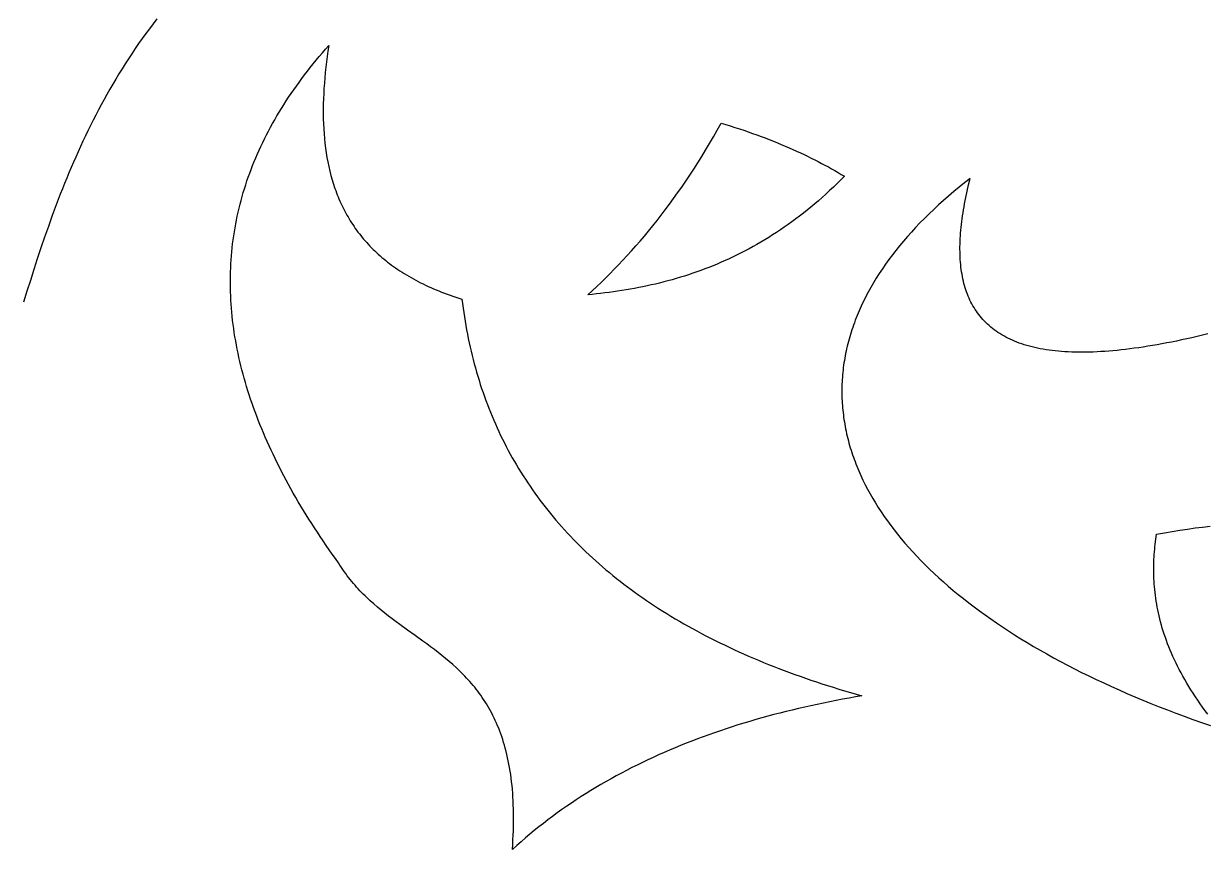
# Model space of a CAD drawing. Extents: x -4113 to -3113, y 1469 to 2469.
# Drawn here: x -3759.7 to -3674.1, y 2038.4 to 2098.2 of the extents above; entities that cross this region are included whole.
import ezdxf

# ---------------------------------------------------------------- set-up
doc = ezdxf.new("R2010")
doc.units = 0
doc.layers.add('PLAN_1', color=18, linetype='CONTINUOUS')

msp = doc.modelspace()

# ---------------------------------------------------------------- linework, layer by layer
at = {"layer": 'PLAN_1'}
for points in [[(-3750.054, 2098.595), (-3750.327, 2098.237), (-3750.595, 2097.878), (-3750.859, 2097.518), (-3751.117, 2097.157), (-3751.371, 2096.794), (-3751.62, 2096.431), (-3751.865, 2096.066), (-3752.105, 2095.7), (-3752.341, 2095.334), (-3752.572, 2094.966), (-3752.8, 2094.597), (-3753.023, 2094.228), (-3753.242, 2093.857), (-3753.457, 2093.486), (-3753.669, 2093.113), (-3753.876, 2092.74), (-3754.08, 2092.365), (-3754.28, 2091.99), (-3754.477, 2091.614), (-3754.67, 2091.237), (-3754.859, 2090.86), (-3755.046, 2090.481), (-3755.229, 2090.102), (-3755.408, 2089.722), (-3755.585, 2089.341), (-3755.759, 2088.96), (-3755.929, 2088.577), (-3756.097, 2088.194), (-3756.262, 2087.811), (-3756.424, 2087.427), (-3756.584, 2087.042), (-3756.741, 2086.656), (-3756.896, 2086.27), (-3757.048, 2085.884), (-3757.198, 2085.496), (-3757.345, 2085.109), (-3757.491, 2084.72), (-3757.634, 2084.332), (-3757.914, 2083.553), (-3758.188, 2082.772), (-3758.454, 2081.989), (-3758.714, 2081.205), (-3758.968, 2080.42), (-3759.218, 2079.633), (-3759.463, 2078.845), (-3759.704, 2078.056)], [(-3673.917, 2075.755), (-3674.305, 2075.661), (-3674.689, 2075.57), (-3675.068, 2075.483), (-3675.442, 2075.399), (-3675.812, 2075.319), (-3676.176, 2075.243), (-3676.535, 2075.17), (-3676.89, 2075.1), (-3677.24, 2075.034), (-3677.585, 2074.972), (-3677.926, 2074.913), (-3678.262, 2074.858), (-3678.593, 2074.806), (-3678.919, 2074.757), (-3679.241, 2074.712), (-3679.558, 2074.67), (-3679.871, 2074.632), (-3680.178, 2074.597), (-3680.482, 2074.565), (-3680.781, 2074.537), (-3681.075, 2074.512), (-3681.365, 2074.49), (-3681.65, 2074.472), (-3681.931, 2074.457), (-3682.208, 2074.445), (-3682.48, 2074.436), (-3682.747, 2074.431), (-3683.01, 2074.429), (-3683.269, 2074.43), (-3683.524, 2074.434), (-3683.774, 2074.442), (-3684.02, 2074.452), (-3684.262, 2074.466), (-3684.5, 2074.482), (-3684.733, 2074.502), (-3684.962, 2074.525), (-3685.187, 2074.551), (-3685.408, 2074.58), (-3685.624, 2074.613), (-3685.837, 2074.648), (-3686.045, 2074.686), (-3686.249, 2074.727), (-3686.45, 2074.771), (-3686.646, 2074.818), (-3686.838, 2074.868), (-3687.026, 2074.921), (-3687.211, 2074.977), (-3687.391, 2075.036), (-3687.567, 2075.098), (-3687.74, 2075.162), (-3687.909, 2075.23), (-3688.073, 2075.3), (-3688.234, 2075.373), (-3688.391, 2075.449), (-3688.545, 2075.527), (-3688.694, 2075.609), (-3688.84, 2075.693), (-3688.982, 2075.78), (-3689.121, 2075.869), (-3689.255, 2075.962), (-3689.386, 2076.057), (-3689.514, 2076.154), (-3689.637, 2076.255), (-3689.758, 2076.358), (-3689.874, 2076.463), (-3689.987, 2076.572), (-3690.097, 2076.683), (-3690.203, 2076.796), (-3690.305, 2076.912), (-3690.404, 2077.031), (-3690.5, 2077.152), (-3690.592, 2077.275), (-3690.68, 2077.401), (-3690.766, 2077.53), (-3690.848, 2077.661), (-3690.926, 2077.795), (-3691.001, 2077.931), (-3691.073, 2078.069), (-3691.142, 2078.21), (-3691.207, 2078.353), (-3691.27, 2078.499), (-3691.329, 2078.647), (-3691.384, 2078.797), (-3691.437, 2078.95), (-3691.486, 2079.105), (-3691.533, 2079.262), (-3691.576, 2079.422), (-3691.616, 2079.584), (-3691.653, 2079.748), (-3691.687, 2079.914), (-3691.718, 2080.083), (-3691.746, 2080.253), (-3691.771, 2080.426), (-3691.793, 2080.602), (-3691.812, 2080.779), (-3691.828, 2080.958), (-3691.842, 2081.14), (-3691.852, 2081.324), (-3691.86, 2081.509), (-3691.864, 2081.697), (-3691.866, 2081.887), (-3691.865, 2082.079), (-3691.862, 2082.273), (-3691.855, 2082.469), (-3691.846, 2082.667), (-3691.834, 2082.867), (-3691.82, 2083.069), (-3691.803, 2083.273), (-3691.783, 2083.479), (-3691.76, 2083.687), (-3691.735, 2083.897), (-3691.708, 2084.108), (-3691.677, 2084.322), (-3691.645, 2084.537), (-3691.609, 2084.755), (-3691.572, 2084.974), (-3691.532, 2085.194), (-3691.489, 2085.417), (-3691.444, 2085.642), (-3691.347, 2086.096), (-3691.24, 2086.557), (-3691.124, 2087.025), (-3691.529, 2086.708), (-3691.925, 2086.389), (-3692.312, 2086.07), (-3692.69, 2085.749), (-3693.059, 2085.427), (-3693.418, 2085.103), (-3693.768, 2084.779), (-3694.109, 2084.453), (-3694.441, 2084.127), (-3694.763, 2083.799), (-3695.077, 2083.471), (-3695.381, 2083.141), (-3695.676, 2082.811), (-3695.963, 2082.479), (-3696.24, 2082.147), (-3696.508, 2081.814), (-3696.767, 2081.48), (-3697.017, 2081.145), (-3697.258, 2080.81), (-3697.491, 2080.474), (-3697.714, 2080.137), (-3697.928, 2079.8), (-3698.133, 2079.462), (-3698.33, 2079.124), (-3698.424, 2078.954), (-3698.517, 2078.784), (-3698.607, 2078.615), (-3698.696, 2078.445), (-3698.781, 2078.275), (-3698.865, 2078.105), (-3698.947, 2077.935), (-3699.026, 2077.764), (-3699.103, 2077.594), (-3699.178, 2077.424), (-3699.251, 2077.253), (-3699.321, 2077.082), (-3699.39, 2076.912), (-3699.456, 2076.741), (-3699.52, 2076.57), (-3699.581, 2076.399), (-3699.641, 2076.228), (-3699.698, 2076.057), (-3699.753, 2075.886), (-3699.806, 2075.714), (-3699.857, 2075.543), (-3699.905, 2075.372), (-3699.952, 2075.2), (-3699.996, 2075.029), (-3700.038, 2074.858), (-3700.078, 2074.686), (-3700.115, 2074.515), (-3700.151, 2074.343), (-3700.184, 2074.172), (-3700.215, 2074), (-3700.244, 2073.828), (-3700.271, 2073.657), (-3700.296, 2073.485), (-3700.318, 2073.314), (-3700.339, 2073.142), (-3700.357, 2072.971), (-3700.373, 2072.799), (-3700.387, 2072.628), (-3700.398, 2072.456), (-3700.408, 2072.285), (-3700.415, 2072.113), (-3700.421, 2071.942), (-3700.424, 2071.77), (-3700.425, 2071.599), (-3700.424, 2071.428), (-3700.42, 2071.257), (-3700.415, 2071.085), (-3700.407, 2070.914), (-3700.398, 2070.743), (-3700.386, 2070.572), (-3700.372, 2070.401), (-3700.356, 2070.231), (-3700.338, 2070.06), (-3700.317, 2069.889), (-3700.295, 2069.719), (-3700.27, 2069.548), (-3700.244, 2069.378), (-3700.215, 2069.207), (-3700.184, 2069.037), (-3700.151, 2068.867), (-3700.116, 2068.697), (-3700.079, 2068.527), (-3700.039, 2068.358), (-3699.998, 2068.188), (-3699.954, 2068.019), (-3699.909, 2067.849), (-3699.861, 2067.68), (-3699.811, 2067.511), (-3699.759, 2067.342), (-3699.705, 2067.173), (-3699.649, 2067.005), (-3699.591, 2066.836), (-3699.531, 2066.668), (-3699.468, 2066.5), (-3699.404, 2066.332), (-3699.337, 2066.164), (-3699.198, 2065.829), (-3699.051, 2065.495), (-3698.895, 2065.161), (-3698.731, 2064.829), (-3698.558, 2064.497), (-3698.378, 2064.166), (-3698.189, 2063.836), (-3697.992, 2063.507), (-3697.787, 2063.178), (-3697.574, 2062.851), (-3697.352, 2062.525), (-3697.123, 2062.2), (-3696.885, 2061.876), (-3696.639, 2061.554), (-3696.385, 2061.232), (-3696.123, 2060.912), (-3695.853, 2060.592), (-3695.575, 2060.275), (-3695.289, 2059.958), (-3694.995, 2059.643), (-3694.693, 2059.329), (-3694.383, 2059.016), (-3694.065, 2058.705), (-3693.739, 2058.396), (-3693.405, 2058.088), (-3693.063, 2057.781), (-3692.713, 2057.476), (-3692.355, 2057.173), (-3691.99, 2056.871), (-3691.617, 2056.571), (-3691.235, 2056.273), (-3690.846, 2055.976), (-3690.45, 2055.681), (-3690.045, 2055.388), (-3689.632, 2055.097), (-3689.212, 2054.808), (-3688.784, 2054.52), (-3688.349, 2054.235), (-3687.905, 2053.951), (-3687.454, 2053.67), (-3686.996, 2053.39), (-3686.529, 2053.112), (-3686.055, 2052.837), (-3685.574, 2052.564), (-3685.084, 2052.293), (-3684.587, 2052.024), (-3684.083, 2051.757), (-3683.571, 2051.493), (-3683.051, 2051.23), (-3682.524, 2050.971), (-3681.989, 2050.713), (-3681.447, 2050.458), (-3680.898, 2050.205), (-3680.34, 2049.955), (-3679.776, 2049.707), (-3679.204, 2049.462), (-3678.624, 2049.219), (-3678.037, 2048.979), (-3677.443, 2048.742), (-3676.841, 2048.507), (-3676.232, 2048.275), (-3675.616, 2048.045), (-3674.992, 2047.819), (-3674.361, 2047.595), (-3673.723, 2047.374)], [(-3673.906, 2048.194), (-3674.099, 2048.45), (-3674.285, 2048.705), (-3674.466, 2048.959), (-3674.642, 2049.212), (-3674.811, 2049.463), (-3674.975, 2049.713), (-3675.134, 2049.962), (-3675.287, 2050.209), (-3675.435, 2050.455), (-3675.578, 2050.7), (-3675.715, 2050.943), (-3675.847, 2051.185), (-3675.975, 2051.426), (-3676.097, 2051.666), (-3676.215, 2051.904), (-3676.327, 2052.141), (-3676.435, 2052.376), (-3676.539, 2052.611), (-3676.637, 2052.844), (-3676.732, 2053.075), (-3676.821, 2053.305), (-3676.907, 2053.534), (-3676.988, 2053.762), (-3677.065, 2053.988), (-3677.137, 2054.213), (-3677.206, 2054.437), (-3677.271, 2054.659), (-3677.331, 2054.88), (-3677.388, 2055.1), (-3677.441, 2055.318), (-3677.49, 2055.535), (-3677.536, 2055.751), (-3677.578, 2055.965), (-3677.616, 2056.178), (-3677.651, 2056.39), (-3677.683, 2056.6), (-3677.711, 2056.809), (-3677.736, 2057.017), (-3677.758, 2057.223), (-3677.777, 2057.428), (-3677.793, 2057.631), (-3677.806, 2057.833), (-3677.816, 2058.034), (-3677.824, 2058.233), (-3677.828, 2058.431), (-3677.83, 2058.628), (-3677.83, 2058.823), (-3677.826, 2059.017), (-3677.821, 2059.21), (-3677.813, 2059.401), (-3677.803, 2059.591), (-3677.79, 2059.779), (-3677.776, 2059.966), (-3677.759, 2060.152), (-3677.741, 2060.336), (-3677.72, 2060.519), (-3677.674, 2060.88), (-3677.62, 2061.236), (-3677.052, 2061.343), (-3676.489, 2061.441), (-3675.931, 2061.533), (-3675.378, 2061.617), (-3674.831, 2061.693), (-3674.289, 2061.763), (-3673.752, 2061.825)]]:
    msp.add_lwpolyline(points, dxfattribs=at)
for points in [[(-3737.599, 2096.654), (-3737.658, 2096.259), (-3737.713, 2095.865), (-3737.763, 2095.474), (-3737.809, 2095.085), (-3737.85, 2094.699), (-3737.886, 2094.315), (-3737.918, 2093.933), (-3737.944, 2093.554), (-3737.966, 2093.178), (-3737.982, 2092.804), (-3737.993, 2092.433), (-3737.998, 2092.065), (-3737.998, 2091.7), (-3737.993, 2091.338), (-3737.981, 2090.978), (-3737.964, 2090.622), (-3737.941, 2090.269), (-3737.911, 2089.919), (-3737.875, 2089.572), (-3737.833, 2089.229), (-3737.785, 2088.889), (-3737.73, 2088.552), (-3737.668, 2088.219), (-3737.599, 2087.889), (-3737.524, 2087.563), (-3737.441, 2087.241), (-3737.352, 2086.922), (-3737.304, 2086.764), (-3737.255, 2086.607), (-3737.204, 2086.451), (-3737.15, 2086.296), (-3737.095, 2086.142), (-3737.039, 2085.988), (-3736.98, 2085.836), (-3736.919, 2085.685), (-3736.857, 2085.535), (-3736.792, 2085.386), (-3736.725, 2085.238), (-3736.657, 2085.09), (-3736.586, 2084.944), (-3736.514, 2084.799), (-3736.439, 2084.655), (-3736.363, 2084.512), (-3736.284, 2084.37), (-3736.204, 2084.23), (-3736.121, 2084.09), (-3736.036, 2083.951), (-3735.949, 2083.814), (-3735.86, 2083.677), (-3735.769, 2083.542), (-3735.676, 2083.407), (-3735.58, 2083.274), (-3735.482, 2083.142), (-3735.382, 2083.011), (-3735.28, 2082.882), (-3735.176, 2082.753), (-3735.07, 2082.626), (-3734.961, 2082.499), (-3734.85, 2082.374), (-3734.736, 2082.25), (-3734.621, 2082.127), (-3734.503, 2082.006), (-3734.383, 2081.886), (-3734.26, 2081.766), (-3734.135, 2081.649), (-3734.008, 2081.532), (-3733.878, 2081.416), (-3733.746, 2081.302), (-3733.612, 2081.189), (-3733.475, 2081.077), (-3733.335, 2080.967), (-3733.194, 2080.858), (-3733.049, 2080.75), (-3732.903, 2080.643), (-3732.753, 2080.538), (-3732.602, 2080.434), (-3732.447, 2080.331), (-3732.291, 2080.23), (-3732.131, 2080.13), (-3731.969, 2080.031), (-3731.805, 2079.933), (-3731.638, 2079.837), (-3731.468, 2079.743), (-3731.296, 2079.649), (-3731.121, 2079.557), (-3730.943, 2079.466), (-3730.763, 2079.377), (-3730.58, 2079.289), (-3730.394, 2079.203), (-3730.206, 2079.118), (-3730.015, 2079.034), (-3729.821, 2078.952), (-3729.625, 2078.871), (-3729.425, 2078.792), (-3729.223, 2078.714), (-3729.018, 2078.637), (-3728.81, 2078.562), (-3728.6, 2078.488), (-3728.386, 2078.416), (-3728.17, 2078.346), (-3727.951, 2078.276), (-3727.911, 2077.954), (-3727.868, 2077.633), (-3727.822, 2077.313), (-3727.773, 2076.995), (-3727.722, 2076.678), (-3727.668, 2076.363), (-3727.611, 2076.049), (-3727.551, 2075.736), (-3727.488, 2075.425), (-3727.423, 2075.116), (-3727.355, 2074.808), (-3727.284, 2074.501), (-3727.211, 2074.196), (-3727.134, 2073.892), (-3727.055, 2073.59), (-3726.973, 2073.289), (-3726.888, 2072.99), (-3726.801, 2072.692), (-3726.71, 2072.396), (-3726.617, 2072.101), (-3726.521, 2071.808), (-3726.422, 2071.516), (-3726.32, 2071.226), (-3726.215, 2070.937), (-3726.108, 2070.65), (-3725.997, 2070.364), (-3725.884, 2070.079), (-3725.768, 2069.797), (-3725.649, 2069.515), (-3725.527, 2069.236), (-3725.403, 2068.957), (-3725.275, 2068.68), (-3725.145, 2068.405), (-3725.011, 2068.131), (-3724.875, 2067.859), (-3724.736, 2067.589), (-3724.594, 2067.319), (-3724.449, 2067.052), (-3724.301, 2066.786), (-3724.151, 2066.521), (-3723.997, 2066.258), (-3723.84, 2065.997), (-3723.681, 2065.737), (-3723.518, 2065.478), (-3723.353, 2065.221), (-3723.185, 2064.966), (-3723.014, 2064.712), (-3722.839, 2064.46), (-3722.662, 2064.209), (-3722.482, 2063.96), (-3722.299, 2063.713), (-3722.113, 2063.467), (-3721.924, 2063.222), (-3721.732, 2062.979), (-3721.537, 2062.738), (-3721.339, 2062.498), (-3721.138, 2062.26), (-3720.934, 2062.024), (-3720.727, 2061.789), (-3720.518, 2061.555), (-3720.305, 2061.323), (-3720.089, 2061.093), (-3719.87, 2060.865), (-3719.648, 2060.638), (-3719.423, 2060.412), (-3719.195, 2060.188), (-3718.964, 2059.966), (-3718.73, 2059.745), (-3718.493, 2059.526), (-3718.252, 2059.309), (-3718.009, 2059.093), (-3717.763, 2058.879), (-3717.514, 2058.666), (-3717.261, 2058.455), (-3717.006, 2058.246), (-3716.747, 2058.038), (-3716.486, 2057.832), (-3716.221, 2057.627), (-3715.953, 2057.424), (-3715.683, 2057.223), (-3715.409, 2057.024), (-3715.132, 2056.826), (-3714.852, 2056.629), (-3714.568, 2056.435), (-3714.282, 2056.241), (-3713.992, 2056.05), (-3713.7, 2055.86), (-3713.404, 2055.672), (-3713.105, 2055.486), (-3712.803, 2055.301), (-3712.498, 2055.118), (-3712.19, 2054.936), (-3711.879, 2054.756), (-3711.564, 2054.578), (-3711.247, 2054.402), (-3710.926, 2054.227), (-3710.602, 2054.054), (-3710.275, 2053.882), (-3709.944, 2053.712), (-3709.611, 2053.544), (-3709.274, 2053.378), (-3708.934, 2053.213), (-3708.591, 2053.05), (-3708.245, 2052.888), (-3707.895, 2052.728), (-3707.543, 2052.57), (-3707.187, 2052.414), (-3706.828, 2052.259), (-3706.465, 2052.107), (-3706.1, 2051.955), (-3705.731, 2051.806), (-3705.359, 2051.658), (-3704.984, 2051.512), (-3704.606, 2051.367), (-3704.224, 2051.225), (-3703.839, 2051.084), (-3703.451, 2050.944), (-3703.059, 2050.807), (-3702.665, 2050.671), (-3702.267, 2050.537), (-3701.866, 2050.405), (-3701.461, 2050.274), (-3701.053, 2050.145), (-3700.642, 2050.018), (-3700.228, 2049.893), (-3699.81, 2049.769), (-3699.39, 2049.647), (-3698.965, 2049.527), (-3699.435, 2049.446), (-3699.902, 2049.363), (-3700.367, 2049.278), (-3700.831, 2049.19), (-3701.292, 2049.099), (-3701.751, 2049.006), (-3702.208, 2048.91), (-3702.663, 2048.812), (-3703.116, 2048.711), (-3703.567, 2048.607), (-3704.016, 2048.5), (-3704.462, 2048.391), (-3704.906, 2048.278), (-3705.348, 2048.163), (-3705.788, 2048.046), (-3706.226, 2047.925), (-3706.661, 2047.802), (-3707.094, 2047.675), (-3707.525, 2047.546), (-3707.954, 2047.414), (-3708.38, 2047.279), (-3708.804, 2047.141), (-3709.225, 2047), (-3709.645, 2046.856), (-3710.061, 2046.709), (-3710.476, 2046.559), (-3710.888, 2046.406), (-3711.297, 2046.25), (-3711.705, 2046.091), (-3712.109, 2045.928), (-3712.512, 2045.763), (-3712.911, 2045.594), (-3713.309, 2045.422), (-3713.703, 2045.247), (-3714.096, 2045.069), (-3714.485, 2044.887), (-3714.872, 2044.702), (-3715.257, 2044.514), (-3715.639, 2044.323), (-3716.018, 2044.128), (-3716.395, 2043.93), (-3716.769, 2043.728), (-3717.14, 2043.524), (-3717.509, 2043.315), (-3717.875, 2043.104), (-3718.238, 2042.888), (-3718.599, 2042.67), (-3718.957, 2042.448), (-3719.312, 2042.222), (-3719.664, 2041.993), (-3720.013, 2041.76), (-3720.36, 2041.524), (-3720.704, 2041.284), (-3721.045, 2041.04), (-3721.383, 2040.793), (-3721.719, 2040.542), (-3722.051, 2040.287), (-3722.381, 2040.029), (-3722.707, 2039.767), (-3723.031, 2039.501), (-3723.352, 2039.232), (-3723.67, 2038.958), (-3723.984, 2038.681), (-3724.296, 2038.4), (-3724.272, 2038.747), (-3724.253, 2039.089), (-3724.236, 2039.425), (-3724.224, 2039.755), (-3724.215, 2040.08), (-3724.21, 2040.399), (-3724.209, 2040.712), (-3724.211, 2041.02), (-3724.217, 2041.323), (-3724.226, 2041.621), (-3724.238, 2041.913), (-3724.254, 2042.2), (-3724.273, 2042.483), (-3724.296, 2042.76), (-3724.322, 2043.032), (-3724.351, 2043.3), (-3724.383, 2043.562), (-3724.418, 2043.82), (-3724.456, 2044.074), (-3724.498, 2044.323), (-3724.542, 2044.567), (-3724.589, 2044.807), (-3724.639, 2045.042), (-3724.692, 2045.274), (-3724.748, 2045.501), (-3724.806, 2045.724), (-3724.867, 2045.942), (-3724.931, 2046.157), (-3724.998, 2046.368), (-3725.066, 2046.575), (-3725.138, 2046.778), (-3725.212, 2046.977), (-3725.288, 2047.173), (-3725.367, 2047.365), (-3725.448, 2047.554), (-3725.531, 2047.739), (-3725.617, 2047.921), (-3725.705, 2048.099), (-3725.795, 2048.274), (-3725.887, 2048.446), (-3725.981, 2048.615), (-3726.077, 2048.78), (-3726.175, 2048.943), (-3726.275, 2049.103), (-3726.377, 2049.26), (-3726.48, 2049.414), (-3726.586, 2049.566), (-3726.693, 2049.715), (-3726.802, 2049.861), (-3726.913, 2050.005), (-3727.025, 2050.146), (-3727.138, 2050.285), (-3727.254, 2050.422), (-3727.37, 2050.556), (-3727.489, 2050.689), (-3727.608, 2050.819), (-3727.729, 2050.947), (-3727.851, 2051.073), (-3727.974, 2051.197), (-3728.099, 2051.32), (-3728.352, 2051.56), (-3728.608, 2051.793), (-3728.869, 2052.021), (-3729.133, 2052.243), (-3729.4, 2052.461), (-3729.67, 2052.674), (-3729.943, 2052.883), (-3730.217, 2053.09), (-3730.494, 2053.293), (-3730.771, 2053.495), (-3731.329, 2053.895), (-3731.887, 2054.293), (-3732.444, 2054.694), (-3732.721, 2054.896), (-3732.996, 2055.102), (-3733.269, 2055.31), (-3733.539, 2055.521), (-3733.808, 2055.737), (-3734.073, 2055.957), (-3734.334, 2056.183), (-3734.592, 2056.414), (-3734.846, 2056.651), (-3734.971, 2056.772), (-3735.095, 2056.895), (-3735.218, 2057.019), (-3735.34, 2057.146), (-3735.46, 2057.275), (-3735.579, 2057.405), (-3735.696, 2057.538), (-3735.812, 2057.673), (-3735.927, 2057.81), (-3736.04, 2057.949), (-3736.151, 2058.091), (-3736.261, 2058.235), (-3736.369, 2058.382), (-3736.476, 2058.531), (-3736.581, 2058.683), (-3736.683, 2058.838), (-3736.784, 2058.996), (-3736.884, 2059.156), (-3737.114, 2059.476), (-3737.341, 2059.795), (-3737.564, 2060.114), (-3737.785, 2060.433), (-3738.001, 2060.751), (-3738.215, 2061.069), (-3738.425, 2061.387), (-3738.632, 2061.704), (-3738.836, 2062.02), (-3739.036, 2062.337), (-3739.233, 2062.653), (-3739.426, 2062.968), (-3739.616, 2063.283), (-3739.803, 2063.598), (-3739.986, 2063.912), (-3740.166, 2064.226), (-3740.343, 2064.539), (-3740.516, 2064.852), (-3740.686, 2065.165), (-3740.852, 2065.477), (-3741.015, 2065.789), (-3741.174, 2066.1), (-3741.33, 2066.411), (-3741.483, 2066.722), (-3741.632, 2067.032), (-3741.778, 2067.342), (-3741.92, 2067.651), (-3742.059, 2067.96), (-3742.194, 2068.269), (-3742.326, 2068.577), (-3742.455, 2068.884), (-3742.58, 2069.192), (-3742.701, 2069.499), (-3742.819, 2069.805), (-3742.934, 2070.111), (-3743.045, 2070.417), (-3743.152, 2070.722), (-3743.257, 2071.026), (-3743.357, 2071.331), (-3743.454, 2071.635), (-3743.548, 2071.938), (-3743.637, 2072.241), (-3743.724, 2072.544), (-3743.807, 2072.846), (-3743.886, 2073.148), (-3743.962, 2073.449), (-3744.034, 2073.75), (-3744.103, 2074.051), (-3744.168, 2074.351), (-3744.23, 2074.65), (-3744.288, 2074.95), (-3744.342, 2075.248), (-3744.393, 2075.547), (-3744.44, 2075.845), (-3744.484, 2076.142), (-3744.524, 2076.439), (-3744.56, 2076.736), (-3744.593, 2077.032), (-3744.622, 2077.328), (-3744.648, 2077.623), (-3744.67, 2077.918), (-3744.688, 2078.213), (-3744.703, 2078.507), (-3744.714, 2078.8), (-3744.721, 2079.094), (-3744.725, 2079.386), (-3744.725, 2079.679), (-3744.721, 2079.97), (-3744.714, 2080.262), (-3744.703, 2080.553), (-3744.688, 2080.843), (-3744.67, 2081.133), (-3744.648, 2081.423), (-3744.622, 2081.712), (-3744.593, 2082.001), (-3744.56, 2082.289), (-3744.523, 2082.577), (-3744.482, 2082.865), (-3744.438, 2083.152), (-3744.39, 2083.438), (-3744.339, 2083.724), (-3744.283, 2084.01), (-3744.224, 2084.295), (-3744.161, 2084.58), (-3744.094, 2084.864), (-3744.024, 2085.148), (-3743.95, 2085.431), (-3743.872, 2085.714), (-3743.79, 2085.997), (-3743.704, 2086.279), (-3743.615, 2086.56), (-3743.522, 2086.841), (-3743.425, 2087.122), (-3743.324, 2087.402), (-3743.22, 2087.682), (-3743.111, 2087.961), (-3742.999, 2088.24), (-3742.883, 2088.519), (-3742.763, 2088.797), (-3742.64, 2089.074), (-3742.512, 2089.351), (-3742.381, 2089.628), (-3742.246, 2089.904), (-3742.107, 2090.179), (-3741.964, 2090.454), (-3741.817, 2090.729), (-3741.666, 2091.003), (-3741.512, 2091.277), (-3741.353, 2091.551), (-3741.191, 2091.823), (-3741.025, 2092.096), (-3740.855, 2092.368), (-3740.681, 2092.639), (-3740.503, 2092.91), (-3740.321, 2093.181), (-3740.136, 2093.451), (-3739.946, 2093.72), (-3739.752, 2093.989), (-3739.555, 2094.258), (-3739.353, 2094.526), (-3739.148, 2094.794), (-3738.939, 2095.061), (-3738.725, 2095.328), (-3738.508, 2095.594), (-3738.287, 2095.86), (-3738.062, 2096.125), (-3737.833, 2096.39)], [(-3709.177, 2091.031), (-3708.839, 2090.93), (-3708.506, 2090.827), (-3708.176, 2090.723), (-3707.85, 2090.618), (-3707.529, 2090.511), (-3707.211, 2090.403), (-3706.898, 2090.293), (-3706.588, 2090.182), (-3706.282, 2090.07), (-3705.981, 2089.957), (-3705.683, 2089.842), (-3705.388, 2089.726), (-3705.098, 2089.609), (-3704.811, 2089.491), (-3704.528, 2089.371), (-3704.249, 2089.251), (-3703.973, 2089.129), (-3703.7, 2089.006), (-3703.432, 2088.882), (-3703.166, 2088.757), (-3702.905, 2088.631), (-3702.646, 2088.504), (-3702.391, 2088.376), (-3702.14, 2088.247), (-3701.891, 2088.117), (-3701.646, 2087.986), (-3701.404, 2087.855), (-3701.166, 2087.722), (-3700.93, 2087.588), (-3700.698, 2087.454), (-3700.469, 2087.318), (-3700.243, 2087.182), (-3700.508, 2086.914), (-3700.774, 2086.651), (-3701.041, 2086.393), (-3701.309, 2086.14), (-3701.579, 2085.893), (-3701.849, 2085.65), (-3702.12, 2085.412), (-3702.391, 2085.179), (-3702.664, 2084.951), (-3702.938, 2084.728), (-3703.213, 2084.51), (-3703.488, 2084.296), (-3703.764, 2084.087), (-3704.042, 2083.882), (-3704.32, 2083.682), (-3704.599, 2083.487), (-3704.879, 2083.296), (-3705.159, 2083.11), (-3705.441, 2082.928), (-3705.723, 2082.751), (-3706.006, 2082.577), (-3706.29, 2082.408), (-3706.575, 2082.244), (-3706.86, 2082.083), (-3707.147, 2081.927), (-3707.434, 2081.775), (-3707.722, 2081.626), (-3708.01, 2081.482), (-3708.299, 2081.342), (-3708.59, 2081.206), (-3708.88, 2081.073), (-3709.172, 2080.945), (-3709.464, 2080.82), (-3709.757, 2080.699), (-3710.051, 2080.581), (-3710.345, 2080.468), (-3710.64, 2080.358), (-3710.936, 2080.251), (-3711.232, 2080.148), (-3711.529, 2080.049), (-3711.827, 2079.953), (-3712.125, 2079.86), (-3712.424, 2079.771), (-3712.723, 2079.685), (-3713.023, 2079.602), (-3713.324, 2079.522), (-3713.625, 2079.446), (-3713.927, 2079.373), (-3714.23, 2079.303), (-3714.533, 2079.236), (-3714.836, 2079.171), (-3715.14, 2079.11), (-3715.445, 2079.052), (-3715.75, 2078.997), (-3716.056, 2078.944), (-3716.362, 2078.894), (-3716.669, 2078.847), (-3716.976, 2078.803), (-3717.284, 2078.761), (-3717.592, 2078.722), (-3717.901, 2078.685), (-3718.21, 2078.651), (-3718.52, 2078.62), (-3718.83, 2078.59), (-3718.509, 2078.886), (-3718.188, 2079.187), (-3717.869, 2079.492), (-3717.55, 2079.803), (-3717.233, 2080.119), (-3716.916, 2080.44), (-3716.601, 2080.766), (-3716.287, 2081.098), (-3715.974, 2081.436), (-3715.662, 2081.78), (-3715.351, 2082.129), (-3715.042, 2082.485), (-3714.734, 2082.847), (-3714.427, 2083.214), (-3714.121, 2083.589), (-3713.817, 2083.969), (-3713.515, 2084.357), (-3713.214, 2084.75), (-3712.914, 2085.151), (-3712.616, 2085.559), (-3712.32, 2085.974), (-3712.025, 2086.395), (-3711.732, 2086.824), (-3711.441, 2087.261), (-3711.152, 2087.705), (-3710.864, 2088.156), (-3710.578, 2088.616), (-3710.294, 2089.083), (-3710.012, 2089.558), (-3709.732, 2090.041), (-3709.454, 2090.532)]]:
    msp.add_lwpolyline(points, close=True, dxfattribs=at)

doc.saveas('drawing.dxf')
